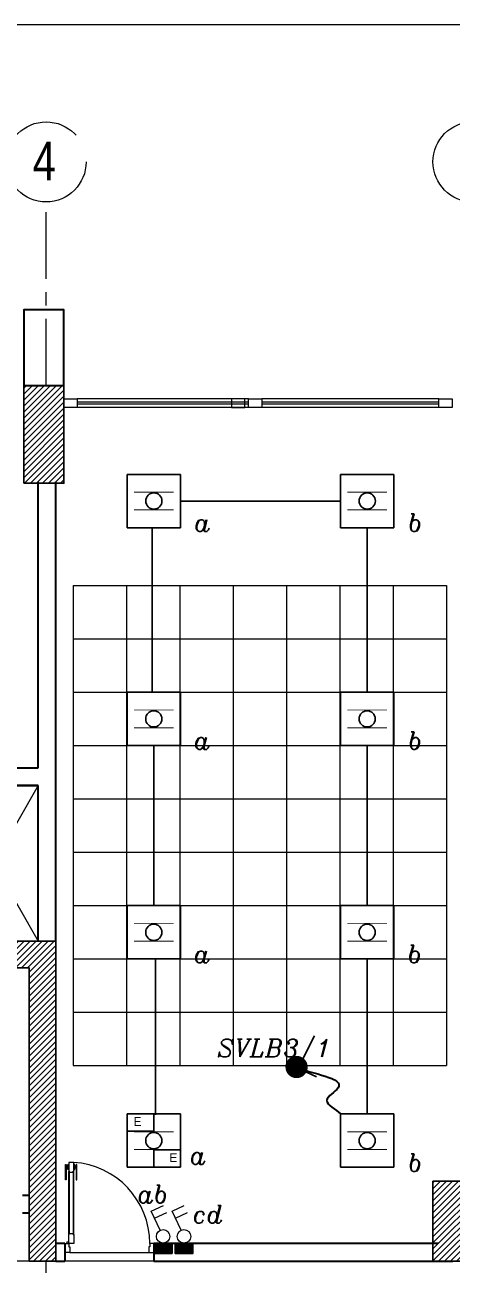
# Model space of a CAD drawing. Extents: x 990 to 1091, y 469 to 823.
# Drawn here: x 1044.79 to 1049.6, y 587.13 to 601.08 of the extents above; entities that cross this region are included whole.
import ezdxf

# ---------------------------------------------------------------- set-up
doc = ezdxf.new("R2010")
doc.units = 0
doc.header["$MEASUREMENT"] = 0
doc.linetypes.add('CENTERX2', pattern=[4, 2.5, -0.5, 0.5, -0.5])
doc.layers.get('0').update_dxf_attribs({"color": 252, "linetype": 'CONTINUOUS', "lineweight": 30})
for name, color, linetype, lineweight in [('axis', 252, 'CENTERX2', 5), ('Column', 252, 'CONTINUOUS', 25), ('DOOR', 252, 'CONTINUOUS', 9), ('elev', 252, 'CONTINUOUS', 9), ('hatch', 252, 'CONTINUOUS', 9), ('R-SWTS-DET1', 252, 'CONTINUOUS', 5), ('txt in circle', 252, 'CONTINUOUS', 13), ('UG-BORDER', 20, 'CONTINUOUS', 80), ('Wall', 252, 'CONTINUOUS', 30), ('WINDOW', 252, 'CONTINUOUS', 5)]:
    doc.layers.add(name, color=color, linetype=linetype, lineweight=lineweight)
for name, color, linetype in [('E-LIGHTING', 2, 'CONTINUOUS'), ('E-SWITCHES', 4, 'CONTINUOUS'), ('E-WIRING', 3, 'CONTINUOUS'), ('TEXT-ELC', 3, 'CONTINUOUS')]:
    doc.layers.add(name, color=color, linetype=linetype)
doc.styles.add('ROMANS', font='italic8.shx')
doc.styles.add('SOSA2', font='SOSA.shx', dxfattribs={"width": 0.8})
doc.dimstyles.get("Standard").update_dxf_attribs({"dimtxt": 0.12, "dimasz": 0.05, "dimexe": 0.18, "dimexo": 0.0625, "dimgap": 0.09, "dimtad": 0, "dimtih": 1, "dimtoh": 1, "dimzin": 0, "dimdsep": 46, "dimtxsty": 'Standard', "dimblk": 'DOT', "dimcen": 0.09, "dimadec": 0, "dimazin": 0, "dimtfac": 1, "dimtofl": 0, "dimtmove": 0, "dimatfit": 3, "dimldrblk": 'DOT', "dimfxl": 1, "dimtolj": 1, "dimtzin": 0, "dimarcsym": 0})

# ---------------------------------------------------------------- blocks, each defined once
blk = doc.blocks.new('d8')
at = {"layer": 'DOOR'}
for p, q in [((32.11949057471932, -112.7480921357878), (32.11949057471932, -112.0481896781356)), ((32.12445321347209, -112.0481896781356), (32.12445321347209, -112.748092135788)), ((32.17111337731573, -112.0481896781356), (32.17111337731573, -112.7480921357878)), ((32.17607601606785, -112.7480921357878), (32.17607601606785, -112.0481896781353)), ((32.13112043701042, -112.9536329828703), (33.01999110287822, -112.9536329828703))]:
    blk.add_line(p, q, dxfattribs=at)
for points in [[(32.09162617243794, -112.137211430456), (32.0835986547513, -112.137211430456), (32.0835986547513, -111.9648679569864), (32.09162617243805, -111.9648679569864)], [(32.10334504411441, -111.9826758234901), (32.096911198511, -111.9826758234901), (32.096911198511, -112.0028984041054), (32.10334504411441, -112.0028984041054)], [(32.12445321347209, -112.0426348967258), (32.12445321347209, -112.0537444595456), (32.17111337731561, -112.0537444595456), (32.17111337731561, -112.0426348967258), (32.17555720244376, -112.0426348967258), (32.17555720244376, -111.9426488313468), (32.17555720244376, -111.9426488313468), (32.12000938834433, -111.9426488313468), (32.12000938834433, -112.0426348967258)], [(32.19222154667344, -111.9826758234901), (32.19865539227682, -111.9826758234901), (32.19865539227682, -112.0028984041054), (32.19222154667344, -112.0028984041054)], [(32.20394041834952, -112.137211430456), (32.21196793603632, -112.137211430456), (32.21196793603632, -111.9648679569862), (32.20394041834965, -111.9648679569862)], [(32.12445321347185, -112.753646917198), (32.12445321347185, -112.742537354378), (32.17111337731524, -112.742537354378), (32.17111337731524, -112.753646917198), (32.17555720244334, -112.753646917198), (32.17555720244334, -112.8536329825768), (32.17555720244334, -112.8536329825768), (32.12000938834383, -112.8536329825768), (32.12000938834383, -112.753646917198)], [(32.07557139944827, -112.9536329828707), (32.07557113706436, -112.8536329825768), (32.12000938834383, -112.8536329825768), (32.12000965072765, -112.8915336456279), (32.13111921354742, -112.8915336456279), (32.13112043701042, -112.9536329828703)], [(33.07557139944875, -112.953632982871), (33.07557139923375, -112.8536329828921), (33.03099353957411, -112.8536329825773), (33.03099380195788, -112.8915336456279), (33.01988423913794, -112.8915336456279), (33.01999110287822, -112.9536329828703)]]:
    blk.add_lwpolyline(points, close=True, dxfattribs=at)
for points in [[(32.09162617243805, -111.9829640839593, -0.9999999999999998), (32.096911198511, -111.9829640839593), (32.096911198511, -111.9829640839593), (32.096911198511, -112.002610143636), (32.096911198511, -112.002610143636, -0.9999999999999998), (32.09162617243805, -112.002610143636), (32.09162617243805, -112.002610143636)], [(32.20394041834965, -111.9829640839593, 0.9999999999999998), (32.19865539227682, -111.9829640839593), (32.19865539227682, -111.9829640839593), (32.19865539227682, -112.0026101436362), (32.19865539227682, -112.0026101436362, 0.9999999999999998), (32.20394041834965, -112.0026101436362), (32.20394041834965, -112.0026101436362)], [(32.12445321347209, -112.0531523168882), (32.12445321347209, -112.0531523168882, -0.9999999999999998), (32.12445321347209, -112.0432270393829)], [(32.17111337731561, -112.0531523168882), (32.17111337731561, -112.0531523168882, 0.9999999999999998), (32.17111337731561, -112.0432270393829)], [(32.12445321347185, -112.7431294970356), (32.12445321347185, -112.7431294970356, 0.9999999999999998), (32.12445321347185, -112.7530547745402)], [(32.17111337731524, -112.7431294970356), (32.17111337731524, -112.7431294970356, -0.9999999999999998), (32.17111337731524, -112.7530547745402)]]:
    blk.add_lwpolyline(points, format="xyb", close=True, dxfattribs=at)
for points in [[(32.1088998255243, -112.0100383941915), (32.10334504411441, -112.0100383941915), (32.10334504411441, -111.9755358334042), (32.1088998255243, -111.9755358334042)], [(32.12000938834423, -112.0204157710859), (32.1088998255243, -112.0204157710859), (32.1088998255243, -111.9648679569862), (32.12000938834423, -111.9648679569862)], [(32.17555720244376, -112.0204157710862), (32.18666676526341, -112.0204157710862), (32.18666676526341, -111.9648679569864), (32.17555720244376, -111.9648679569864)], [(32.18666676526341, -112.0100383941908), (32.19222154667344, -112.0100383941908), (32.19222154667344, -111.975535833404), (32.18666676526357, -111.975535833404)]]:
    blk.add_lwpolyline(points, dxfattribs=at)
blk.add_circle((32.10889982552379, -112.842523419757), 0.0111095628198811, dxfattribs=at)
blk.add_arc((32.11820588788596, -112.8536329825768), 0.9127876516880132, 359.9999999999772, 86.39767896853148, dxfattribs=at)
blk = doc.blocks.new('A$C11ED6BD5')
at = {"layer": 'axis', "color": 0, "ltscale": 0.3}
blk.add_line((-13.4500000000005, 22.1999999999997), (-13.4500000000005, 24.2637570894658), dxfattribs=at)
at = {"layer": 'axis', "color": 0}
for centre in [(-13.4500000000005, 24.71375708946585), (-8.650000000000317, 24.71375708946585)]:
    blk.add_circle(centre, 0.45, dxfattribs=at)
at = {"layer": 'txt in circle', "color": 0, "ltscale": 0.01, "insert": (-13.47146524710865, 24.72464372012872), "char_height": 0.4354560000000001, "attachment_point": 5, "style": 'SOSA2'}
blk.add_mtext('4', dxfattribs=at)
blk = doc.blocks.new('60X60 IP SURFACE MOUNTED')
at = {"layer": 'E-LIGHTING', "color": 4, "linetype": 'ByBlock'}
for p, q in [((0.2999999999301508, 0.2999999999883585), (-0.2999999999301508, 0.2999999999883585)), ((-0.2999999999301508, 0.2999999999883585), (-0.2999999999301508, -0.2999999999883585)), ((0.2999999999301508, -0.2999999999883585), (0.2999999999301508, 0.2999999999883585)), ((-0.2999999999301508, -0.2999999999883585), (0.2999999999301508, -0.2999999999883585))]:
    blk.add_line(p, q, dxfattribs=at)
at = {"layer": 'E-LIGHTING', "color": 1, "linetype": 'ByBlock', "const_width": 0.01}
for points in [[(0.2224989651003852, 0.0999999999985448), (-0.2224989651003852, 0.0999999999985448)], [(0.2224989651003852, -0.0999999999985448), (-0.2224989651003852, -0.0999999999985448)]]:
    blk.add_lwpolyline(points, dxfattribs=at)
at = {"layer": 'E-LIGHTING', "color": 5}
blk.add_circle((0, 0), 0.0913821654968952, dxfattribs=at)
blk = doc.blocks.new('SURFACE EMER IP')
at = {"layer": 'E-LIGHTING', "color": 4, "linetype": 'ByBlock'}
for p, q in [((0.2999999999301508, 0.2999999999883585), (-0.2999999999301508, 0.2999999999883585)), ((-0.2999999999301508, 0.2999999999883585), (-0.2999999999301508, -0.2999999999883585)), ((0.2999999999301508, -0.2999999999883585), (0.2999999999301508, 0.2999999999883585)), ((-0.2999999999301508, -0.2999999999883585), (0.2999999999301508, -0.2999999999883585))]:
    blk.add_line(p, q, dxfattribs=at)
at = {"layer": 'E-LIGHTING', "color": 4, "linetype": 'Continuous'}
for p, q in [((0, 0.2999999999883585), (0, 0.1064224546775279)), ((0, 0.1064224546775279), (-0.2999999999301508, 0.1064224546775279)), ((0, -0.2999999999883585), (0, -0.1052910540216488)), ((0, -0.1052910540216488), (0.2999999999301508, -0.1052910540216488))]:
    blk.add_line(p, q, dxfattribs=at)
at = {"layer": 'E-LIGHTING', "color": 1, "linetype": 'ByBlock', "const_width": 0.01}
for points in [[(0.2224989651003852, 0.0999999999985448), (-0.2224989651003852, 0.0999999999985448)], [(0.2224989651003852, -0.0999999999985448), (-0.2224989651003852, -0.0999999999985448)]]:
    blk.add_lwpolyline(points, dxfattribs=at)
at = {"layer": 'E-LIGHTING', "color": 5}
blk.add_circle((0, 0), 0.0913821654968952, dxfattribs=at)
at = {"layer": 'E-LIGHTING', "color": 2, "linetype": 'Continuous', "char_height": 0.1002365262154399, "width": 0.1432406827643717, "attachment_point": 1}
for insert in [(-0.2273287410509965, 0.263953974698012), (0.1754007393526535, -0.1413370793119953)]:
    blk.add_mtext('E', dxfattribs=dict(at, insert=insert))
blk = doc.blocks.new('SW4')
at = {"layer": 'E-SWITCHES'}
h = blk.add_hatch(dxfattribs=at)
h.set_pattern_fill('ANSI37', scale=0.1, style=0)
h.set_pattern_definition([(45, (1867.921354691711, 178.5302348165311), (-0.0088388347648318, 0.0088388347648318), []), (135, (1867.921354691711, 178.5302348165311), (-0.0088388347648318, -0.0088388347648318), [])])
h.paths.add_polyline_path([(1926.404552722301, 447.6725330204758), (1926.404552722301, 447.5122779912748), (1926.683655178037, 447.5122779912751), (1926.683655178037, 447.6725330204764), (1926.544104084809, 447.6725330204764, -0.0006762992974968), (1926.543817744705, 447.6725330204764)])
at = {"layer": 'E-SWITCHES', "lineweight": 15}
for p, q in [((1926.358490422156, 448.1727928609648), (1926.548754213419, 448.2622636222638)), ((1926.498917917993, 447.8741671724119), (1926.358490422156, 448.1727928609648)), ((1926.410166352716, 448.062901558856), (1926.600430143978, 448.1523723201551))]:
    blk.add_line(p, q, dxfattribs=at)
at = {"layer": 'E-SWITCHES'}
blk.add_lwpolyline([(1926.404552722301, 447.6725330204764), (1926.683655178037, 447.6725330204764), (1926.683655178037, 447.5122779912748), (1926.404552722301, 447.5122779912748)], close=True, dxfattribs=at)
at = {"layer": 'E-SWITCHES', "lineweight": 15}
blk.add_circle((1926.543960914757, 447.778381116847), 0.1058481931965026, dxfattribs=at)
blk = doc.blocks.new('_Dot')
at = {"color": 0, "linetype": 'ByBlock', "lineweight": -2}
blk.add_line((-0.5, 0), (-1, 0), dxfattribs=at)
at = {"color": 0, "linetype": 'ByBlock', "const_width": 0.5}
blk.add_lwpolyline([(-0.25, 0, 1), (0.25, 0, 1)], format="xyb", close=True, dxfattribs=at)

msp = doc.modelspace()

# ---------------------------------------------------------------- hatches: boundary and pattern name
at = {"layer": 'hatch'}
h = msp.add_hatch(dxfattribs=at)
h.set_pattern_fill('ANSI31', color=256, scale=0.015, style=0)
h.set_pattern_definition([(45, (1236.988942058644, 258.6045545729152), (-0.0336759604540093, 0.0336759604540093), [])])
h.paths.add_polyline_path([(1044.781782125125, 595.9266521544367), (1045.231782125125, 595.9266521544367), (1045.231782125125, 597.0266943881356), (1044.781782125125, 597.0266943881356)])
h = msp.add_hatch(dxfattribs=at)
h.set_pattern_fill('ANSI31', color=256, scale=0.015, style=0)
h.set_pattern_definition([(45, (1236.988942058644, 259.6546295466624), (-0.0336759604540093, 0.0336759604540093), [])])
h.paths.add_polyline_path([(1041.291782125125, 587.1766943881357), (1041.591782125125, 587.1766943881357), (1041.591782125125, 590.4768859819035), (1044.841766575975, 590.4767137293056), (1044.841591165851, 587.1773378046647), (1045.141591165427, 587.1773218552739), (1045.141782524942, 590.7766977794905), (1041.291782125125, 590.7769019317184)])
h = msp.add_hatch(dxfattribs=at)
h.set_pattern_fill('ANSI31', color=256, scale=0.015, style=0)
h.set_pattern_definition([(45, (1276.813942058644, 264.9546295466625), (-0.0336759604540093, 0.0336759604540093), [])])
h.paths.add_polyline_path([(1049.381782125125, 587.1766943881357), (1050.281782125125, 587.1766943881357), (1050.281782125125, 588.0766943881359), (1049.381782125125, 588.0766943881359)])

# ---------------------------------------------------------------- linework, layer by layer
at = {"layer": 'Column'}
for points in [[(1044.781782125125, 595.9266521544367), (1045.231782125125, 595.9266521544367), (1045.231782125125, 597.0266943881356), (1044.781782125125, 597.0266943881356)], [(1049.381782125125, 587.1766943881357), (1050.281782125125, 587.1766943881357), (1050.281782125125, 588.0766943881359), (1049.381782125125, 588.0766943881359)]]:
    msp.add_lwpolyline(points, close=True, dxfattribs=at)
for points in [[(1041.291782125124, 587.1766943881357), (1041.591782125124, 587.1766943881357), (1041.591782125124, 590.4768859819035), (1044.841766575974, 590.4767137293057), (1044.84159116585, 587.1773378046647), (1045.141591165427, 587.1773218552739), (1045.141782524941, 590.7766977794905), (1041.291782125124, 590.7769019317184), (1041.291782125124, 587.1766943881357)], [(1041.291782125125, 587.1766943881357), (1041.591782125125, 587.1766943881357), (1041.591782125125, 590.4768859819035), (1044.841766575975, 590.4767137293056), (1044.841591165851, 587.1773378046647), (1045.141591165427, 587.1773218552739), (1045.141782524942, 590.7766977794905), (1041.291782125125, 590.7769019317184), (1041.291782125125, 587.1766943881357)]]:
    msp.add_lwpolyline(points, dxfattribs=at)
at = {"layer": 'E-WIRING', "color": 3}
msp.add_line((1048.342734783053, 595.7264156018642), (1046.542734782913, 595.7264156018642), dxfattribs=at)
at = {"layer": 'E-WIRING', "linetype": 'Continuous'}
for p, q in [((1046.223444516206, 593.5723629887777), (1046.223444516131, 595.4264913080128)), ((1048.643444516108, 595.4264156018759), (1048.643444516108, 593.5764156037787)), ((1046.243444516108, 592.9723629888011), (1046.243444516108, 591.1764156038229)), ((1048.643444516108, 592.9764156038023), (1048.643444516038, 591.1764913099805)), ((1046.263444515945, 588.8244744228666), (1046.263444515945, 590.5764156038462)), ((1048.643444516108, 588.8304682168978), (1048.643444516108, 590.5764156037787))]:
    msp.add_line(p, q, dxfattribs=at)
at = {"layer": 'elev', "linetype": 'Continuous'}
for p, q in [((1045.33678227272, 594.7766943881383), (1045.33678227272, 589.3766943881384)), ((1045.33678227272, 594.7766943881383), (1049.53678227272, 594.7766943881383)), ((1045.93678227272, 594.7766943881383), (1045.93678227272, 589.3766943881384)), ((1046.53678227272, 594.7766943881383), (1046.53678227272, 589.3766943881384)), ((1047.13678227272, 594.7766943881383), (1047.13678227272, 589.3766943881384)), ((1047.73678227272, 594.7766943881383), (1047.73678227272, 589.3766943881384)), ((1048.33678227272, 594.7766943881383), (1048.33678227272, 589.3766943881384)), ((1048.93678227272, 594.7766943881383), (1048.93678227272, 589.3766943881384)), ((1049.53678227272, 594.7766943881383), (1049.53678227272, 589.3766943881384)), ((1045.33678227272, 594.1766943881382), (1049.53678227272, 594.1766943881382)), ((1045.33678227272, 593.5766943881383), (1049.53678227272, 593.5766943881383)), ((1045.33678227272, 592.976694388138), (1049.53678227272, 592.976694388138)), ((1045.33678227272, 592.3766943881384), (1049.53678227272, 592.3766943881384)), ((1045.33678227272, 591.7766943881384), (1049.53678227272, 591.7766943881384)), ((1045.33678227272, 591.1766943881382), (1049.53678227272, 591.1766943881382)), ((1045.33678227272, 590.5766943881383), (1049.53678227272, 590.5766943881383)), ((1045.33678227272, 589.9766943881383), (1049.53678227272, 589.9766943881383)), ((1045.33678227272, 589.3766943881384), (1049.53678227272, 589.3766943881384)), ((1058.481905079897, 587.1762863315038), (1001.229551682349, 587.1758025898146)), ((1045.02955168235, 587.1771298133633), (1045.02955168235, 584.6765073390801))]:
    msp.add_line(p, q, dxfattribs=at)
for points in [[(1045.231995309468, 596.8766943881358), (1045.381995309468, 596.8766943881358), (1045.381995309468, 596.7766943881358), (1045.231995309468, 596.7766943881358)], [(1045.231995309468, 596.8766943881358), (1045.381995309468, 596.8766943881358), (1045.381995309468, 596.7766943881358), (1045.231995309468, 596.7766943881358)], [(1045.231995309468, 596.8766943881355), (1045.381995309468, 596.8766943881355), (1045.381995309468, 596.7766943881356), (1045.231995309468, 596.7766943881356)], [(1045.231995309468, 596.8766943881355), (1045.381995309468, 596.8766943881355), (1045.381995309468, 596.7766943881358), (1045.231995309468, 596.7766943881358)], [(1045.231995309468, 596.8766943881355), (1045.381995309468, 596.8766943881355), (1045.381995309468, 596.7766943881358), (1045.231995309468, 596.7766943881358)], [(1047.116782125122, 596.7766943881358), (1047.266782125122, 596.7766943881358), (1047.266782125122, 596.8766943881358), (1047.116782125122, 596.8766943881358)], [(1047.306782125124, 596.8766943881358), (1047.456782125125, 596.8766943881358), (1047.456782125125, 596.7766943881358), (1047.306782125124, 596.7766943881358)], [(1047.306782125124, 596.8766943881358), (1047.456782125125, 596.8766943881358), (1047.456782125125, 596.7766943881358), (1047.306782125124, 596.7766943881358)], [(1047.456782125125, 596.7766943881358), (1047.306782125124, 596.7766943881358), (1047.306782125124, 596.8766943881358), (1047.456782125125, 596.8766943881358)], [(1047.306782125124, 596.8766943881355), (1047.456782125125, 596.8766943881355), (1047.456782125125, 596.7766943881356), (1047.306782125124, 596.7766943881356)], [(1047.306782125124, 596.8766943881355), (1047.456782125124, 596.8766943881355), (1047.456782125124, 596.7766943881358), (1047.306782125124, 596.7766943881358)], [(1047.306782125124, 596.8766943881355), (1047.456782125124, 596.8766943881355), (1047.456782125124, 596.7766943881358), (1047.306782125124, 596.7766943881358)], [(1049.449056791911, 596.876694388133), (1049.599056791911, 596.876694388133), (1049.599056791911, 596.776694388133), (1049.449056791911, 596.776694388133)], [(1049.449056791911, 596.876694388133), (1049.599056791911, 596.876694388133), (1049.599056791911, 596.776694388133), (1049.449056791911, 596.776694388133)], [(1049.449056791911, 596.8766943881328), (1049.599056791912, 596.8766943881328), (1049.599056791912, 596.7766943881331), (1049.449056791911, 596.7766943881331)], [(1049.449056791911, 596.8766943881328), (1049.599056791912, 596.8766943881328), (1049.599056791912, 596.7766943881331), (1049.449056791911, 596.7766943881331)], [(1049.449056791911, 596.8766943881328), (1049.599056791912, 596.8766943881328), (1049.599056791912, 596.7766943881331), (1049.449056791911, 596.7766943881331)]]:
    msp.add_lwpolyline(points, close=True, dxfattribs=at)
at = {"layer": 'hatch', "linetype": 'Continuous'}
for p, q in [((1044.941782420315, 592.5266943881358), (1043.941689627412, 590.7767614162733)), ((1043.941782420315, 592.5266943881358), (1044.941782420315, 590.7767083848056))]:
    msp.add_line(p, q, dxfattribs=at)
at = {"layer": 'UG-BORDER', "color": 14, "lineweight": 20}
msp.add_line((1069.395363917077, 601.0818455210177), (990.3829227406026, 601.0818455210177), dxfattribs=at)
at = {"layer": 'Wall', "linetype": 'Continuous'}
for p, q in [((1044.941782420315, 592.7266943881358), (1044.941782420315, 595.943493271613)), ((1045.141782420315, 590.776697764522), (1045.141782420315, 595.9414375088887)), ((1042.391768836151, 592.726694388136), (1044.941782420315, 592.726694388136)), ((1042.391768836151, 592.526694388136), (1044.941782420315, 592.526694388136)), ((1044.941782420315, 590.776697764522), (1044.941782420315, 592.526694388136)), ((1044.766755922365, 587.9217807986993), (1044.841729824231, 587.9217807986993)), ((1044.766755922365, 587.7217807986997), (1044.841729824231, 587.7217807986997)), ((1045.241782420315, 587.3773077779558), (1045.141782420315, 587.3773077779558)), ((1045.241782420315, 587.3773077779558), (1045.241782420315, 587.1773218552742)), ((1046.241782420316, 587.3771672541201), (1046.241782420316, 587.1773218552742)), ((1049.442749393945, 587.3771672541204), (1046.241782486765, 587.3771672541204)), ((1045.141591060801, 587.1773218552742), (1045.241782420315, 587.1773218552742)), ((1046.241782377101, 587.1770143258584), (1049.606782125124, 587.1770143258584))]:
    msp.add_line(p, q, dxfattribs=at)
msp.add_lwpolyline([(1044.781782125125, 597.0266943881356), (1045.231782125124, 597.0266943881356), (1045.231782125124, 597.8767271281843), (1044.781782125125, 597.8767271281843)], close=True, dxfattribs=at)
msp.add_lwpolyline([(1044.941782420315, 592.5266943881358), (1043.941782420315, 592.5266943881358), (1043.941689627412, 590.7767614162733)], dxfattribs=at)
at = {"layer": 'WINDOW', "linetype": 'Continuous'}
for p, q in [((1047.306782125124, 596.8766943881358), (1045.381995309468, 596.8766943881358)), ((1047.306782125124, 596.8366943881354), (1045.381995309468, 596.8366943881354)), ((1047.306782125124, 596.8166943881356), (1045.381995309468, 596.8166943881356)), ((1047.306782125124, 596.7766943881358), (1045.381995309468, 596.7766943881358)), ((1049.449056791911, 596.876694388133), (1047.456782125125, 596.876694388133)), ((1049.449056791911, 596.8366943881327), (1047.456782125125, 596.8366943881327)), ((1049.449056791911, 596.8166943881328), (1047.456782125125, 596.8166943881328)), ((1049.449056791911, 596.776694388133), (1047.456782125125, 596.776694388133))]:
    msp.add_line(p, q, dxfattribs=at)

# ---------------------------------------------------------------- block references
at = {"layer": 'axis'}
msp.add_blockref('A$C11ED6BD5', (1058.481782125125, 574.8266943881357), dxfattribs=at)
at = {"layer": 'E-LIGHTING', "linetype": 'Continuous'}
for name, p in [('60X60 IP SURFACE MOUNTED', (1046.243444516108, 595.7264156019081)), ('60X60 IP SURFACE MOUNTED', (1048.643444516108, 595.7264156018642)), ('60X60 IP SURFACE MOUNTED', (1046.242734782983, 593.2766943881937)), ('60X60 IP SURFACE MOUNTED', (1048.642734782983, 593.2766943881501)), ('60X60 IP SURFACE MOUNTED', (1046.242734782983, 590.8766943881938)), ('60X60 IP SURFACE MOUNTED', (1048.642734782983, 590.8766943881499)), ('SURFACE EMER IP', (1046.242734782983, 588.5335692727961))]:
    msp.add_blockref(name, p, dxfattribs=at)
at = {"layer": 'E-LIGHTING', "linetype": 'Continuous', "xscale": -1, "rotation": 180}
msp.add_blockref('60X60 IP SURFACE MOUNTED', (1048.642734782983, 588.5335692727522), dxfattribs=at)
at = {"layer": 'E-SWITCHES', "xscale": 0.7165827311453086, "yscale": 0.7165827311453086, "zscale": 0.7165827311453086}
for p in [(-334.180502098025, 266.5863163605986), (-333.9463070620413, 266.5863163605986)]:
    msp.add_blockref('SW4', p, dxfattribs=at)
at = {"layer": 'R-SWTS-DET1', "linetype": 'Continuous'}
msp.add_blockref('d8', (1013.166211041104, 700.2309407608475), dxfattribs=at)

# ---------------------------------------------------------------- texts
at = {"layer": 'TEXT-ELC', "color": 0, "style": 'ROMANS'}
msp.add_text('SVLB3/1', height=0.2, dxfattribs=at).set_placement((1046.954584759147, 589.4743742843989, -162.9789134131957))
at = {"layer": 'TEXT-ELC', "color": 0, "char_height": 0.2, "width": 0.044910278464779, "attachment_point": 1, "style": 'ROMANS'}
for s, insert in [('a', (1046.69400852547, 595.5821336652438)), ('b', (1049.09400852547, 595.5821336651998)), ('b', (1049.09400852547, 593.1321336671033)), ('a', (1046.689955910309, 593.132057961054)), ('a', (1046.689955910309, 590.7320579610773)), ('b', (1049.089955910309, 590.7321336671263)), ('a', (1046.643791055668, 588.4664484465721)), ('b', (1049.09400852547, 588.3861862802453)), ('ab', (1046.055094531158, 588.0308895914682)), ('cd', (1046.678540862561, 587.8045318422746))]:
    msp.add_mtext(s, dxfattribs=dict(at, insert=insert))

# ---------------------------------------------------------------- leaders
at = {"layer": 'TEXT-ELC', "color": 0, "path_type": 1}
msp.add_leader([(1047.8486770054, 589.3615344584477), (1048.315431703661, 589.1264636410536), (1048.189005441383, 588.984893654266), (1048.342734783463, 588.8335692723365)], dimstyle='Standard', override={"dimasz": 0.25, "dimfxl": 0.15}, dxfattribs=at)

doc.saveas('drawing.dxf')
